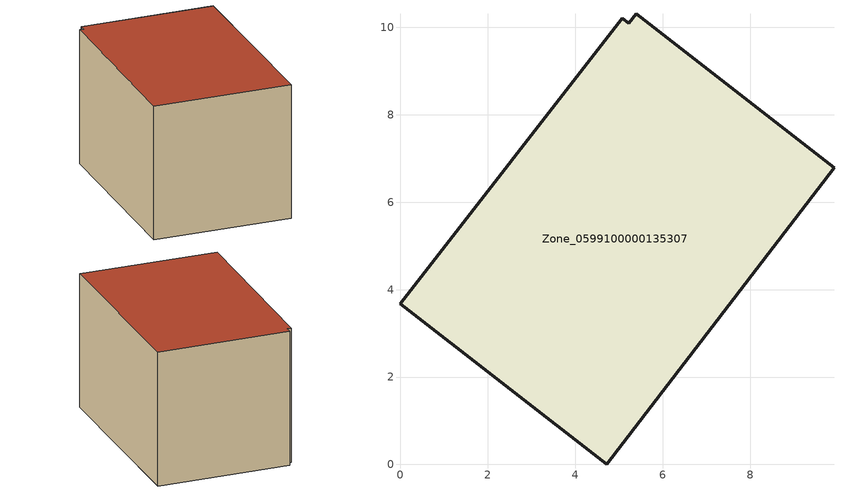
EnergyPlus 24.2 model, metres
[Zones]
Zone_0599100000135307
 floor ground (C_G): 5.39,10.32 9.92,6.79 4.72,0 0,3.68 5.08,10.21 5.22,10.1 z3.13
 wall outside (C_F): 4.72,0 9.92,6.79 5.39,10.32 5.22,10.1 5.08,10.21 0,3.68 4.72,0 z3.13:9.05
 roof outside (C_R): 9.92,6.79 5.39,10.32 5.22,10.1 5.08,10.21 0,3.68 4.72,0 z9.05
[BUILDING]
Pand.0599100000135307: North Axis=0; Terrain=City; Loads Convergence Tolerance Value=0.04; Temperature Convergence Tolerance Value=0.4; Solar Distribution=FullExterior; Maximum Number of Warmup Days=25; Minimum Number of Warmup Days=1
[Site:Location]
Rotterdam.The.Hague.AP_ZH_NLD Design_Conditions: Latitude=51.96; Longitude=4.45; Time Zone=1; Elevation=-4.5
[SITE:GROUNDTEMPERATURE:BUILDINGSURFACE]
18, 18, 18, 18, 18, 18, 18, 18, 18, 18, 18, 18
[MATERIAL] Thermal Absorptance=0.9; Solar Absorptance=0.7; Visible Absorptance=0.7
Name | Roughness | Thickness | Conductivity | Density | Specific Heat
G.TI.1946-1964 | MediumSmooth | 0.15 | 1 | 540 | 1210
F.TI.1946-1964 | Rough | 0.3 | 0.857143 | 1920 | 840
R.TI.1946-1964 | MediumRough | 0.2 | 0.277778 | 1500 | 1000
[CONSTRUCTION]
C_G: G.TI.1946-1964
C_F: F.TI.1946-1964
C_R: R.TI.1946-1964
[ZONE]
Zone_0599100000135307: Type=1; Multiplier=1; Ceiling Height=Autocalculate; Volume=Autocalculate; Floor Area=autocalculate; Part of Total Floor Area=Yes
[ZONEINFILTRATION:DESIGNFLOWRATE]
Infil_Zone_0599100000135307: Zone or ZoneList or Space or SpaceList=Zone_0599100000135307; Schedule=AlwaysOn; Design Flow Rate Calculation Method=Flow/Area; Flow Rate per Floor Area=0.003; Constant Term Coefficient=1; Temperature Term Coefficient=0; Velocity Term Coefficient=0; Velocity Squared Term Coefficient=0
[HVACTEMPLATE:ZONE:IDEALLOADSAIRSYSTEM]
Zone_0599100000135307: Maximum Heating Supply Air Temperature=50; Minimum Cooling Supply Air Temperature=13; Maximum Heating Supply Air Humidity Ratio=0.0156; Minimum Cooling Supply Air Humidity Ratio=0.0077; Heating Limit=NoLimit; Cooling Limit=NoLimit; Dehumidification Control Type=ConstantSensibleHeatRatio; Cooling Sensible Heat Ratio=0.7; Dehumidification Setpoint=60; Humidification Control Type=None; Humidification Setpoint=30; Outdoor Air Method=None; Outdoor Air Flow Rate per Person=0.00944; Outdoor Air Flow Rate per Zone Floor Area=0; Outdoor Air Flow Rate per Zone=0; Demand Controlled Ventilation Type=None; Outdoor Air Economizer Type=NoEconomizer; Heat Recovery Type=None; Sensible Heat Recovery Effectiveness=0.7; Latent Heat Recovery Effectiveness=0.65
[ZONECONTROL:THERMOSTAT]
ThermostatControl_Zone_0599100000135307: Zone or ZoneList=Zone_0599100000135307; Control Type Schedule=DualSetpointControlType; Control 1=Thermostat_Zone_0599100000135307; Temperature Difference Between Cutout And Setpoint=0
[THERMOSTATSETPOINT:DUALSETPOINT]
Thermostat_Zone_0599100000135307: Heating Setpoint Temperature Schedule=HeatingSetpoint_Zone_0599100000135307; Cooling Setpoint Temperature Schedule=CoolingSetpoint_Zone_0599100000135307
[SCHEDULE:COMPACT]
HeatingSetpoint_Zone_0599100000135307: Through: 12/31, For: AllDays, Until: 24:00, 21
CoolingSetpoint_Zone_0599100000135307: Through: 12/31, For: AllDays, Until: 24:00, 24
DualSetpointControlType: Through: 12/31, For: AllDays, Until: 24:00, 4
AlwaysOn: Through: 12/31, For: AllDays, Until: 24:00, 1
